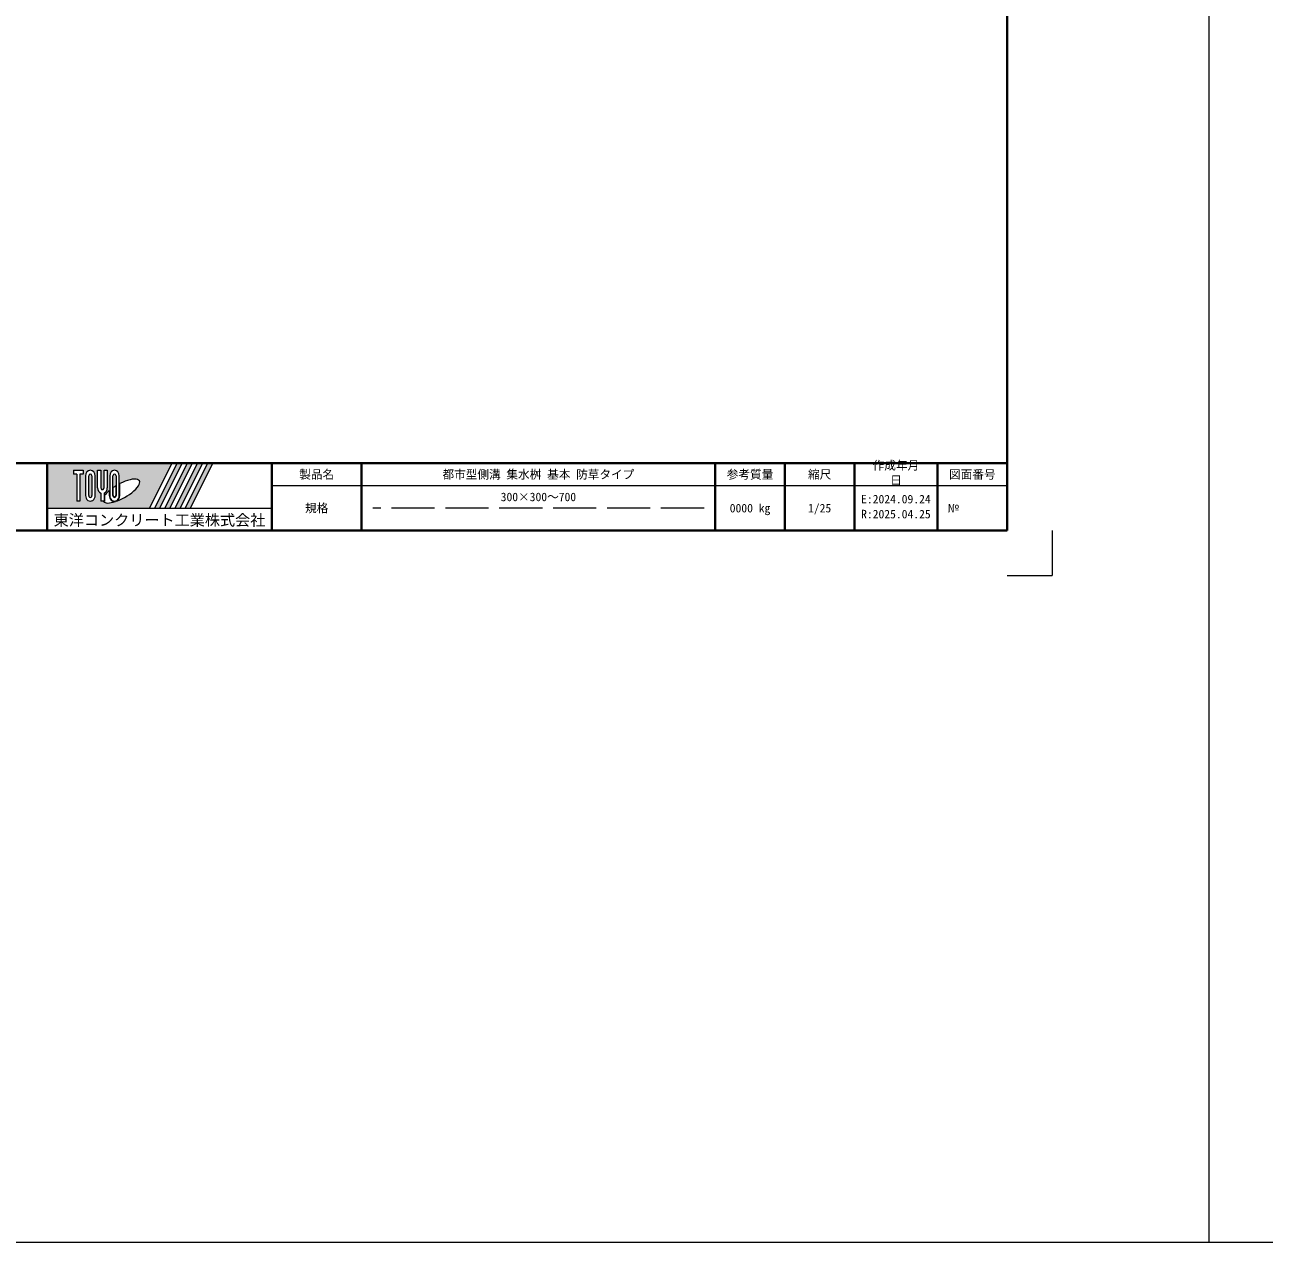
# Model space of a CAD drawing. Units: millimetres at full size, sheet at 1:40; details may follow other scales. Extents: x -1934 to 44546, y -100881 to -70395.
# Drawn here: x 4352 to 11252, y -100881 to -94106 of the extents above; entities that cross this region are included whole.
import ezdxf
from ezdxf.enums import TextEntityAlignment as Align

# ---------------------------------------------------------------- set-up
doc = ezdxf.new("R2010")
doc.units = ezdxf.units.MM
doc.header["$LTSCALE"] = 40
doc.linetypes.add('CHAIN_DOUBLE_DASH', pattern=[23.5, 12, -1.5, 3.5, -1.5, 3.5, -1.5])
doc.linetypes.add('DASHED', pattern=[7.5, 6, -1.5])
for name, color, linetype, lineweight in [('0_2', 7, 'Continuous', 13), ('Defpoints_3', 7, 'Continuous', 13), ('図枠', 7, 'Continuous', 5), ('補助線', 8, 'CHAIN_DOUBLE_DASH', 5)]:
    doc.layers.add(name, color=color, linetype=linetype, lineweight=lineweight)
doc.styles.add('ＭＳ ゴシック', font='')
doc.styles.get('ＭＳ ゴシック').set_extended_font_data('MS Gothic')

msp = doc.modelspace()

# ---------------------------------------------------------------- hatches: boundary and pattern name
at = {"layer": '図枠'}
h = msp.add_hatch(color=256, dxfattribs=at)
h.paths.add_polyline_path([(4476.79, -96546.12), (4476.79, -96796.12), (5045.93, -96796.12), (5170.93, -96546.12)])
edge = h.paths.add_edge_path(flags=16)
edge.add_ellipse((4888.6, -96700.92), major_axis=(101.01, 56.54), ratio=0.3471473, start_angle=-144.311216, end_angle=72.189903, ccw=False)
edge.add_ellipse((4851.19, -96725.33), major_axis=(0, 34.38), ratio=0.8463542, start_angle=-160.703457, end_angle=-90)
edge.add_line((4880.29, -96725.33), (4880.29, -96659.8))
edge = h.paths.add_edge_path(flags=16)
edge.add_ellipse((4851.19, -96616.92), major_axis=(0, 31.73), ratio=0.8463542, start_angle=-90, end_angle=90, ccw=False)
edge.add_line((4878.05, -96616.92), (4878.05, -96725.33))
edge.add_ellipse((4851.19, -96725.33), major_axis=(0, 31.73), ratio=0.8463542, start_angle=90, end_angle=-90, ccw=False)
edge.add_line((4824.34, -96725.33), (4824.34, -96616.92))
edge = h.paths.add_edge_path(flags=16)
edge.add_line((4860.14, -96616.92), (4860.14, -96725.33))
edge.add_ellipse((4851.19, -96725.33), major_axis=(0, 10.58), ratio=0.8463542, start_angle=90, end_angle=-90, ccw=False)
edge.add_line((4842.24, -96725.33), (4842.24, -96616.92))
edge.add_ellipse((4851.19, -96616.92), major_axis=(0, 10.58), ratio=0.8463542, start_angle=-90, end_angle=90, ccw=False)
edge = h.paths.add_edge_path(flags=16)
edge.add_line((4857.91, -96672.33), (4857.91, -96725.33))
edge.add_ellipse((4851.19, -96725.33), major_axis=(0, 7.93), ratio=0.8463542, start_angle=90, end_angle=-90, ccw=False)
edge.add_line((4844.48, -96725.33), (4844.48, -96681.01))
edge.add_ellipse((4888.6, -96700.92), major_axis=(101.01, 56.54), ratio=0.3471473, start_angle=107.791742, end_angle=126.471319, ccw=False)
edge = h.paths.add_edge_path(flags=16)
edge.add_ellipse((4784.05, -96682.36), major_axis=(0, 31.73), ratio=0.8463542, start_angle=-163.341166, end_angle=-90, ccw=False)
edge.add_line((4793.01, -96712.28), (4793.01, -96757.06))
edge.add_line((4793.01, -96757.06), (4775.1, -96757.06))
edge.add_line((4775.1, -96757.06), (4775.1, -96712.28))
edge.add_ellipse((4784.05, -96682.36), major_axis=(0, 31.73), ratio=0.8463542, start_angle=90, end_angle=163.341166, ccw=False)
edge.add_line((4757.2, -96682.36), (4757.2, -96585.19))
edge.add_line((4757.2, -96585.19), (4775.1, -96585.19))
edge.add_line((4775.1, -96585.19), (4775.1, -96682.36))
edge.add_ellipse((4784.05, -96682.36), major_axis=(0, 10.58), ratio=0.8463542, start_angle=90, end_angle=-90)
edge.add_line((4793.01, -96682.36), (4793.01, -96585.19))
edge.add_line((4793.01, -96585.19), (4810.91, -96585.19))
edge.add_line((4810.91, -96585.19), (4810.91, -96682.36))
edge = h.paths.add_edge_path(flags=16)
edge.add_line((4822.1, -96697.97), (4822.1, -96725.33))
edge.add_ellipse((4851.19, -96725.33), major_axis=(0, 34.38), ratio=0.8463542, start_angle=90, end_angle=-171.54427)
edge.add_ellipse((4888.6, -96700.92), major_axis=(101.01, 56.54), ratio=0.3471473, start_angle=-178.649536, end_angle=-148.292442, ccw=False)
edge.add_line((4789.15, -96759.71), (4795.24, -96759.71))
edge.add_line((4795.24, -96759.71), (4795.24, -96726.19))
edge.add_ellipse((4888.6, -96700.92), major_axis=(101.01, 56.54), ratio=0.3471473, start_angle=148.21912, end_angle=165.908122, ccw=False)
edge = h.paths.add_edge_path(flags=16)
edge.add_ellipse((4716.92, -96616.92), major_axis=(0, 31.73), ratio=0.8463542, start_angle=-90, end_angle=90, ccw=False)
edge.add_line((4743.77, -96616.92), (4743.77, -96725.33))
edge.add_ellipse((4716.92, -96725.33), major_axis=(0, 31.73), ratio=0.8463542, start_angle=90, end_angle=-90, ccw=False)
edge.add_line((4690.06, -96725.33), (4690.06, -96616.92))
edge = h.paths.add_edge_path(flags=16)
edge.add_line((4725.87, -96616.92), (4725.87, -96725.33))
edge.add_ellipse((4716.92, -96725.33), major_axis=(0, 10.58), ratio=0.8463542, start_angle=90, end_angle=-90, ccw=False)
edge.add_line((4707.96, -96725.33), (4707.96, -96616.92))
edge.add_ellipse((4716.92, -96616.92), major_axis=(0, 10.58), ratio=0.8463542, start_angle=-90, end_angle=90, ccw=False)
h.paths.add_polyline_path([(4676.63, -96585.19), (4676.63, -96606.34), (4658.73, -96606.34), (4658.73, -96757.06), (4640.83, -96757.06), (4640.83, -96606.34), (4622.92, -96606.34), (4622.92, -96585.19)], flags=16)
for points in [[(5074.29, -96796.12), (5102.65, -96796.12), (5227.65, -96546.12), (5199.29, -96546.12)], [(5284.37, -96546.12), (5256.01, -96546.12), (5131.01, -96796.12), (5159.37, -96796.12)], [(5341.08, -96546.12), (5312.73, -96546.12), (5187.73, -96796.12), (5216.08, -96796.12)], [(5397.8, -96546.12), (5369.44, -96546.12), (5244.44, -96796.12), (5272.8, -96796.12)]]:
    msp.add_hatch(color=256, dxfattribs=at).paths.add_polyline_path(points)

# ---------------------------------------------------------------- linework, layer by layer
at = {"layer": '0_2', "color": 1}
for p, q in [((10945.54, -100881.49), (10945.54, -70395.21)), ((-1933.8, -100881.49), (44545.54, -100881.49))]:
    msp.add_line(p, q, dxfattribs=at)
at = {"layer": 'Defpoints_3'}
for p in [(10070.54, -96921.12), (9820.54, -97171.12)]:
    msp.add_line(p, (10070.54, -97171.12), dxfattribs=at)
at = {"layer": '図枠', "lineweight": 40}
for p, q in [((9820.54, -96921.12), (9820.54, -89996.12)), ((70.54, -96546.12), (9820.54, -96546.12)), ((4476.79, -96921.12), (4476.79, -96546.12)), ((5726.79, -96921.12), (5726.79, -96546.12)), ((6226.79, -96921.12), (6226.79, -96546.12)), ((8195.54, -96921.12), (8195.54, -96546.12)), ((8583.04, -96921.12), (8583.04, -96546.12)), ((8970.54, -96921.12), (8970.54, -96546.12)), ((9433.04, -96921.12), (9433.04, -96546.12)), ((70.54, -96921.12), (9820.54, -96921.12))]:
    msp.add_line(p, q, dxfattribs=at)
at = {"layer": '図枠'}
for p, q in [((4476.79, -96546.12), (5170.93, -96546.12)), ((4622.92, -96585.19), (4622.92, -96606.34)), ((4622.92, -96585.19), (4676.63, -96585.19)), ((4676.63, -96585.19), (4676.63, -96606.34)), ((4757.2, -96585.19), (4775.1, -96585.19)), ((4757.2, -96682.36), (4757.2, -96585.19)), ((4775.1, -96585.19), (4775.1, -96682.36)), ((4793.01, -96585.19), (4810.91, -96585.19)), ((4793.01, -96682.36), (4793.01, -96585.19)), ((4810.91, -96585.19), (4810.91, -96682.36)), ((5170.93, -96546.12), (5045.93, -96796.12)), ((5199.29, -96546.12), (5074.29, -96796.12)), ((5227.65, -96546.12), (5102.65, -96796.12)), ((5256.01, -96546.12), (5131.01, -96796.12)), ((5284.37, -96546.12), (5159.37, -96796.12)), ((5312.73, -96546.12), (5187.73, -96796.12)), ((5199.29, -96546.12), (5227.65, -96546.12)), ((5341.08, -96546.12), (5216.08, -96796.12)), ((5369.44, -96546.12), (5244.44, -96796.12)), ((5256.01, -96546.12), (5284.37, -96546.12)), ((5397.8, -96546.12), (5272.8, -96796.12)), ((5312.73, -96546.12), (5341.08, -96546.12)), ((5369.44, -96546.12), (5397.8, -96546.12)), ((4640.83, -96606.34), (4622.92, -96606.34)), ((4640.83, -96606.34), (4640.83, -96757.06)), ((4658.73, -96606.34), (4658.73, -96757.06)), ((4676.63, -96606.34), (4658.73, -96606.34)), ((4690.06, -96616.92), (4690.06, -96725.33)), ((4707.96, -96725.33), (4707.96, -96616.92)), ((4725.87, -96616.92), (4725.87, -96725.33)), ((4743.77, -96725.33), (4743.77, -96616.92)), ((4824.34, -96616.92), (4824.34, -96725.33)), ((4842.24, -96725.33), (4842.24, -96616.92)), ((4860.14, -96616.92), (4860.14, -96725.33)), ((4878.05, -96725.33), (4878.05, -96616.92)), ((4880.29, -96725.33), (4880.29, -96659.8)), ((4775.1, -96712.28), (4775.1, -96757.06)), ((4793.01, -96712.28), (4793.01, -96757.06)), ((4795.24, -96726.19), (4795.24, -96759.71)), ((4822.1, -96697.97), (4822.1, -96725.33)), ((4844.48, -96725.33), (4844.48, -96681.01)), ((4857.91, -96672.33), (4857.91, -96725.33)), ((4476.79, -96796.12), (5045.93, -96796.12)), ((4658.73, -96757.06), (4640.83, -96757.06)), ((4793.01, -96757.06), (4775.1, -96757.06)), ((4789.15, -96759.71), (4795.24, -96759.71)), ((5074.29, -96796.12), (5102.65, -96796.12)), ((5131.01, -96796.12), (5159.37, -96796.12)), ((5187.73, -96796.12), (5216.08, -96796.12)), ((5244.44, -96796.12), (5272.8, -96796.12))]:
    msp.add_line(p, q, dxfattribs=at)
at = {"layer": '図枠', "lineweight": 13}
msp.add_line((9820.54, -96671.12), (5726.79, -96671.12), dxfattribs=at)
at = {"layer": '図枠', "linetype": 'DASHED', "lineweight": 9}
msp.add_line((8133.04, -96796.12), (6289.29, -96796.12), dxfattribs=at)
at = {"layer": '図枠'}
for centre, major_axis, ratio, start_param, end_param in [((4716.92, -96616.92), (0, 31.73), 0.846354, 4.712389, 7.8539816), ((4851.19, -96616.92), (0, 31.73), 0.846354, 4.712389, 7.8539816), ((4716.92, -96616.92), (0, 10.58), 0.846354, 4.712389, 7.8539816), ((4851.19, -96616.92), (0, 10.58), 0.846354, 4.712389, 7.8539816), ((4888.6, -96700.92), (101.01, 56.54), 0.347147, 4.2621853, 7.7429163), ((4716.92, -96725.33), (0, 31.73), 0.846354, 1.5707963, 4.712389), ((4716.92, -96725.33), (0, 10.58), 0.846354, 1.5707963, 4.712389), ((4784.05, -96682.36), (0, 31.73), 0.846354, 1.5707963, 2.8017557), ((4784.05, -96682.36), (0, 10.58), 0.846354, 1.5707963, 4.712389), ((4784.05, -96682.36), (0, 31.73), 0.846354, 3.4814296, 4.712389), ((4888.6, -96700.92), (101.01, 56.54), 0.347147, 2.0815197, 2.5155126), ((4851.19, -96725.33), (0, 34.38), 0.846354, 1.5707963, 3.3154679), ((4851.19, -96725.33), (0, 31.73), 0.846354, 1.5707963, 4.712389), ((4851.19, -96725.33), (0, 10.58), 0.846354, 1.5707963, 4.712389), ((4888.6, -96700.92), (101.01, 56.54), 0.347147, 1.6817405, 1.8219833), ((4851.19, -96725.33), (0, 7.93), 0.846354, 1.5707963, 4.712389), ((4851.19, -96725.33), (0, 34.38), 0.846354, 3.5338438, 4.712389), ((4888.6, -96700.92), (101.01, 56.54), 0.347147, 3.2093975, 4.2004451)]:
    msp.add_ellipse(centre, major_axis=major_axis, ratio=ratio, start_param=start_param, end_param=end_param, dxfattribs=at)
at = {"layer": '補助線', "linetype": 'Continuous', "lineweight": 13}
msp.add_line((4476.79, -96796.12), (5726.79, -96796.12), dxfattribs=at)

# ---------------------------------------------------------------- texts
at = {"layer": '図枠', "style": 'ＭＳ ゴシック'}
for s, p in [('作成年月', (9072.29, -96534.58)), ('日', (9169.41, -96617.92)), ('E:2024.09.24', (9007.54, -96722.08)), ('R:2025.04.25', (9007.54, -96805.42))]:
    msp.add_text(s, height=47.47, dxfattribs=at).set_placement(p, align=Align.TOP_LEFT)
for s, height, p in [('製品名', 47.47, (5976.79, -96608.62)), ('都市型側溝 集水桝 基本 防草タイプ', 47.47, (7211.16, -96608.62)), ('参考質量', 47.47, (8389.29, -96608.62)), ('縮尺', 47.47, (8776.79, -96608.62)), ('図面番号', 47.47, (9626.79, -96608.62)), ('300×300～700', 47.47, (7211.16, -96733.62)), ('規格', 47.47, (5976.79, -96796.12)), ('0000 kg', 47.47, (8389.29, -96796.12)), ('1/25', 47.47, (8776.79, -96796.12)), ('東洋コンクリート工業株式会社', 61.71, (5101.79, -96862.53))]:
    msp.add_text(s, height=height, dxfattribs=at).set_placement(p, align=Align.MIDDLE_CENTER)
msp.add_text('№', height=47.47, dxfattribs=at).set_placement((9488.48, -96796.12), align=Align.MIDDLE_LEFT)

doc.saveas('drawing.dxf')
